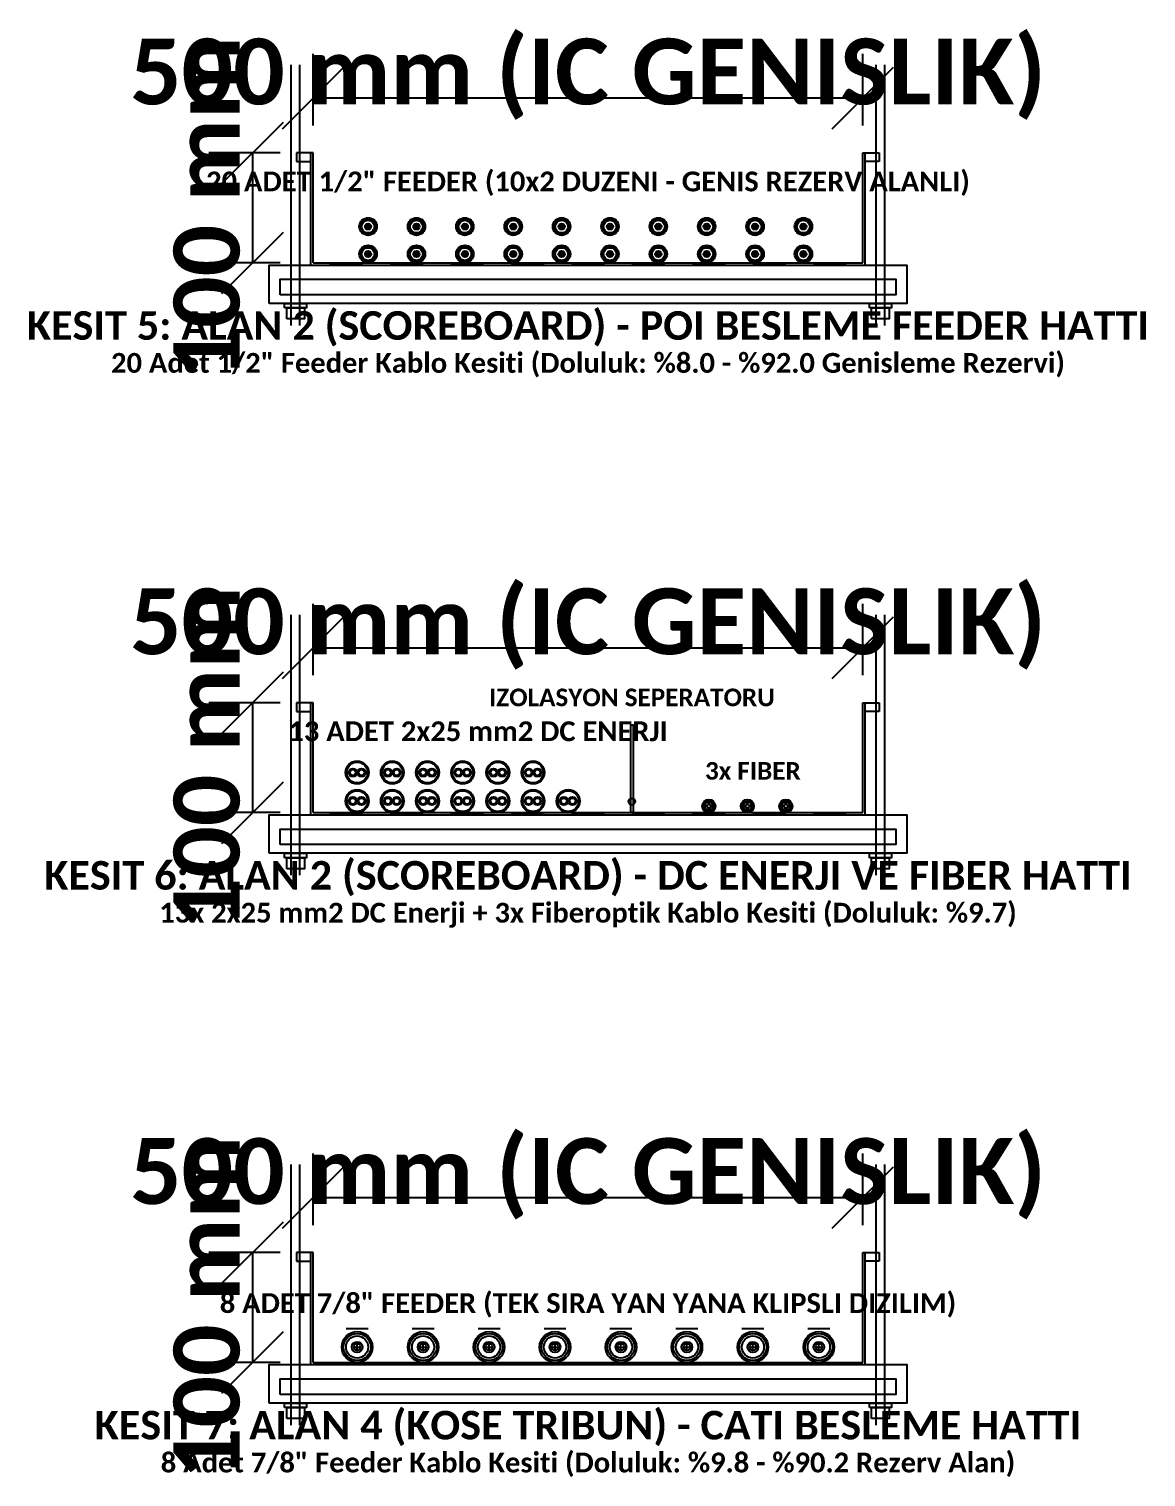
# Model space of a CAD drawing. Header units: metres. Extents: x -1.21 to 1.28, y -0.6 to 4.8.
# Drawn here: x 0.041 to 1.058, y 0.646 to 1.963 of the extents above; entities that cross this region are included whole.
import ezdxf
from ezdxf.enums import TextEntityAlignment as Align

# ---------------------------------------------------------------- set-up
doc = ezdxf.new("R2010")
doc.units = ezdxf.units.M
for name, color, linetype in [('KBL_ENERJI_2X25', 7, 'CONTINUOUS'), ('KBL_ETIKET_BAG', 7, 'CONTINUOUS'), ('KBL_FEEDER_1_2', 7, 'CONTINUOUS'), ('KBL_FEEDER_7_8', 7, 'CONTINUOUS'), ('KBL_FIBER_OPTIK', 7, 'CONTINUOUS'), ('METIN_BILGI', 7, 'CONTINUOUS'), ('OLCULER', 1, 'CONTINUOUS'), ('TAVA_ASKI_KONSOL', 7, 'CONTINUOUS'), ('TAVA_DETAY_DELIK', 7, 'CONTINUOUS'), ('TAVA_PROFILI', 7, 'CONTINUOUS'), ('TAVA_SEPERATOR', 7, 'CONTINUOUS')]:
    doc.layers.add(name, color=color, linetype=linetype)
doc.styles.get("Standard").update_dxf_attribs({"font": 'calibrib.ttf'})

msp = doc.modelspace()

# ---------------------------------------------------------------- linework, layer by layer
at = {"layer": 'KBL_ENERJI_2X25'}
for centre, radius in [((0.34, 1.2865), 0.0105), ((0.34, 1.2865), 0.00945), ((0.372, 1.2865), 0.0105), ((0.372, 1.2865), 0.00945), ((0.404, 1.2865), 0.0105), ((0.404, 1.2865), 0.00945), ((0.436, 1.2865), 0.0105), ((0.436, 1.2865), 0.00945), ((0.468, 1.2865), 0.0105), ((0.468, 1.2865), 0.00945), ((0.5, 1.2865), 0.0105), ((0.5, 1.2865), 0.00945), ((0.33601, 1.2865), 0.00378), ((0.33601, 1.2865), 0.00265), ((0.34399, 1.2865), 0.00378), ((0.34399, 1.2865), 0.00265), ((0.36801, 1.2865), 0.00378), ((0.36801, 1.2865), 0.00265), ((0.37599, 1.2865), 0.00378), ((0.37599, 1.2865), 0.00265), ((0.40001, 1.2865), 0.00378), ((0.40001, 1.2865), 0.00265), ((0.40799, 1.2865), 0.00378), ((0.40799, 1.2865), 0.00265), ((0.43201, 1.2865), 0.00378), ((0.43201, 1.2865), 0.00265), ((0.43999, 1.2865), 0.00378), ((0.43999, 1.2865), 0.00265), ((0.46401, 1.2865), 0.00378), ((0.46401, 1.2865), 0.00265), ((0.47199, 1.2865), 0.00378), ((0.47199, 1.2865), 0.00265), ((0.49601, 1.2865), 0.00378), ((0.49601, 1.2865), 0.00265), ((0.50399, 1.2865), 0.00378), ((0.50399, 1.2865), 0.00265), ((0.34, 1.2605), 0.0105), ((0.34, 1.2605), 0.00945), ((0.33601, 1.2605), 0.00378), ((0.34399, 1.2605), 0.00378), ((0.372, 1.2605), 0.0105), ((0.372, 1.2605), 0.00945), ((0.36801, 1.2605), 0.00378), ((0.37599, 1.2605), 0.00378), ((0.404, 1.2605), 0.0105), ((0.404, 1.2605), 0.00945), ((0.40001, 1.2605), 0.00378), ((0.40799, 1.2605), 0.00378), ((0.436, 1.2605), 0.0105), ((0.436, 1.2605), 0.00945), ((0.43201, 1.2605), 0.00378), ((0.43999, 1.2605), 0.00378), ((0.468, 1.2605), 0.0105), ((0.468, 1.2605), 0.00945), ((0.46401, 1.2605), 0.00378), ((0.47199, 1.2605), 0.00378), ((0.5, 1.2605), 0.0105), ((0.5, 1.2605), 0.00945), ((0.49601, 1.2605), 0.00378), ((0.50399, 1.2605), 0.00378), ((0.532, 1.2605), 0.0105), ((0.532, 1.2605), 0.00945), ((0.52801, 1.2605), 0.00378), ((0.53599, 1.2605), 0.00378), ((0.33601, 1.2605), 0.00265), ((0.34399, 1.2605), 0.00265), ((0.36801, 1.2605), 0.00265), ((0.37599, 1.2605), 0.00265), ((0.40001, 1.2605), 0.00265), ((0.40799, 1.2605), 0.00265), ((0.43201, 1.2605), 0.00265), ((0.43999, 1.2605), 0.00265), ((0.46401, 1.2605), 0.00265), ((0.47199, 1.2605), 0.00265), ((0.49601, 1.2605), 0.00265), ((0.50399, 1.2605), 0.00265), ((0.52801, 1.2605), 0.00265), ((0.53599, 1.2605), 0.00265)]:
    msp.add_circle(centre, radius, dxfattribs=at)
at = {"layer": 'KBL_ETIKET_BAG'}
for p, q in [((0.33, 0.781), (0.35, 0.781)), ((0.39, 0.781), (0.41, 0.781)), ((0.45, 0.781), (0.47, 0.781)), ((0.51, 0.781), (0.53, 0.781)), ((0.57, 0.781), (0.59, 0.781)), ((0.63, 0.781), (0.65, 0.781)), ((0.69, 0.781), (0.71, 0.781)), ((0.75, 0.781), (0.77, 0.781))]:
    msp.add_line(p, q, dxfattribs=at)
at = {"layer": 'KBL_FEEDER_1_2'}
for p, q in [((0.348, 1.783), (0.352, 1.783)), ((0.35, 1.781), (0.35, 1.785)), ((0.392, 1.783), (0.396, 1.783)), ((0.394, 1.781), (0.394, 1.785)), ((0.436, 1.783), (0.44, 1.783)), ((0.438, 1.781), (0.438, 1.785)), ((0.48, 1.783), (0.484, 1.783)), ((0.482, 1.781), (0.482, 1.785)), ((0.524, 1.783), (0.528, 1.783)), ((0.526, 1.781), (0.526, 1.785)), ((0.568, 1.783), (0.572, 1.783)), ((0.57, 1.781), (0.57, 1.785)), ((0.612, 1.783), (0.616, 1.783)), ((0.614, 1.781), (0.614, 1.785)), ((0.656, 1.783), (0.66, 1.783)), ((0.658, 1.781), (0.658, 1.785)), ((0.7, 1.783), (0.704, 1.783)), ((0.702, 1.781), (0.702, 1.785)), ((0.744, 1.783), (0.748, 1.783)), ((0.746, 1.781), (0.746, 1.785)), ((0.348, 1.758), (0.352, 1.758)), ((0.35, 1.756), (0.35, 1.76)), ((0.392, 1.758), (0.396, 1.758)), ((0.394, 1.756), (0.394, 1.76)), ((0.436, 1.758), (0.44, 1.758)), ((0.438, 1.756), (0.438, 1.76)), ((0.48, 1.758), (0.484, 1.758)), ((0.482, 1.756), (0.482, 1.76)), ((0.524, 1.758), (0.528, 1.758)), ((0.526, 1.756), (0.526, 1.76)), ((0.568, 1.758), (0.572, 1.758)), ((0.57, 1.756), (0.57, 1.76)), ((0.612, 1.758), (0.616, 1.758)), ((0.614, 1.756), (0.614, 1.76)), ((0.656, 1.758), (0.66, 1.758)), ((0.658, 1.756), (0.658, 1.76)), ((0.7, 1.758), (0.704, 1.758)), ((0.702, 1.756), (0.702, 1.76)), ((0.744, 1.758), (0.748, 1.758)), ((0.746, 1.756), (0.746, 1.76))]:
    msp.add_line(p, q, dxfattribs=at)
for centre, radius in [((0.35, 1.783), 0.008), ((0.394, 1.783), 0.008), ((0.438, 1.783), 0.008), ((0.482, 1.783), 0.008), ((0.526, 1.783), 0.008), ((0.57, 1.783), 0.008), ((0.614, 1.783), 0.008), ((0.658, 1.783), 0.008), ((0.702, 1.783), 0.008), ((0.746, 1.783), 0.008), ((0.35, 1.783), 0.00704), ((0.35, 1.783), 0.00576), ((0.35, 1.783), 0.0028), ((0.35, 1.783), 0.00176), ((0.394, 1.783), 0.00704), ((0.394, 1.783), 0.00576), ((0.394, 1.783), 0.0028), ((0.394, 1.783), 0.00176), ((0.438, 1.783), 0.00704), ((0.438, 1.783), 0.00576), ((0.438, 1.783), 0.0028), ((0.438, 1.783), 0.00176), ((0.482, 1.783), 0.00704), ((0.482, 1.783), 0.00576), ((0.482, 1.783), 0.0028), ((0.482, 1.783), 0.00176), ((0.526, 1.783), 0.00704), ((0.526, 1.783), 0.00576), ((0.526, 1.783), 0.0028), ((0.526, 1.783), 0.00176), ((0.57, 1.783), 0.00704), ((0.57, 1.783), 0.00576), ((0.57, 1.783), 0.0028), ((0.57, 1.783), 0.00176), ((0.614, 1.783), 0.00704), ((0.614, 1.783), 0.00576), ((0.614, 1.783), 0.0028), ((0.614, 1.783), 0.00176), ((0.658, 1.783), 0.00704), ((0.658, 1.783), 0.00576), ((0.658, 1.783), 0.0028), ((0.658, 1.783), 0.00176), ((0.702, 1.783), 0.00704), ((0.702, 1.783), 0.00576), ((0.702, 1.783), 0.0028), ((0.702, 1.783), 0.00176), ((0.746, 1.783), 0.00704), ((0.746, 1.783), 0.00576), ((0.746, 1.783), 0.0028), ((0.746, 1.783), 0.00176), ((0.35, 1.758), 0.008), ((0.35, 1.758), 0.00704), ((0.394, 1.758), 0.008), ((0.394, 1.758), 0.00704), ((0.438, 1.758), 0.008), ((0.438, 1.758), 0.00704), ((0.482, 1.758), 0.008), ((0.482, 1.758), 0.00704), ((0.526, 1.758), 0.008), ((0.526, 1.758), 0.00704), ((0.57, 1.758), 0.008), ((0.57, 1.758), 0.00704), ((0.614, 1.758), 0.008), ((0.614, 1.758), 0.00704), ((0.658, 1.758), 0.008), ((0.658, 1.758), 0.00704), ((0.702, 1.758), 0.008), ((0.702, 1.758), 0.00704), ((0.746, 1.758), 0.008), ((0.746, 1.758), 0.00704), ((0.35, 1.758), 0.00576), ((0.35, 1.758), 0.0028), ((0.35, 1.758), 0.00176), ((0.394, 1.758), 0.00576), ((0.394, 1.758), 0.0028), ((0.394, 1.758), 0.00176), ((0.438, 1.758), 0.00576), ((0.438, 1.758), 0.0028), ((0.438, 1.758), 0.00176), ((0.482, 1.758), 0.00576), ((0.482, 1.758), 0.0028), ((0.482, 1.758), 0.00176), ((0.526, 1.758), 0.00576), ((0.526, 1.758), 0.0028), ((0.526, 1.758), 0.00176), ((0.57, 1.758), 0.00576), ((0.57, 1.758), 0.0028), ((0.57, 1.758), 0.00176), ((0.614, 1.758), 0.00576), ((0.614, 1.758), 0.0028), ((0.614, 1.758), 0.00176), ((0.658, 1.758), 0.00576), ((0.658, 1.758), 0.0028), ((0.658, 1.758), 0.00176), ((0.702, 1.758), 0.00576), ((0.702, 1.758), 0.0028), ((0.702, 1.758), 0.00176), ((0.746, 1.758), 0.00576), ((0.746, 1.758), 0.0028), ((0.746, 1.758), 0.00176)]:
    msp.add_circle(centre, radius, dxfattribs=at)
at = {"layer": 'KBL_FEEDER_7_8'}
for p, q in [((0.3365, 0.764), (0.3435, 0.764)), ((0.34, 0.7605), (0.34, 0.7675)), ((0.3965, 0.764), (0.4035, 0.764)), ((0.4, 0.7605), (0.4, 0.7675)), ((0.4565, 0.764), (0.4635, 0.764)), ((0.46, 0.7605), (0.46, 0.7675)), ((0.5165, 0.764), (0.5235, 0.764)), ((0.52, 0.7605), (0.52, 0.7675)), ((0.5765, 0.764), (0.5835, 0.764)), ((0.58, 0.7605), (0.58, 0.7675)), ((0.6365, 0.764), (0.6435, 0.764)), ((0.64, 0.7605), (0.64, 0.7675)), ((0.6965, 0.764), (0.7035, 0.764)), ((0.7, 0.7605), (0.7, 0.7675)), ((0.7565, 0.764), (0.7635, 0.764)), ((0.76, 0.7605), (0.76, 0.7675))]:
    msp.add_line(p, q, dxfattribs=at)
for centre, radius in [((0.34, 0.764), 0.014), ((0.4, 0.764), 0.014), ((0.46, 0.764), 0.014), ((0.52, 0.764), 0.014), ((0.58, 0.764), 0.014), ((0.64, 0.764), 0.014), ((0.7, 0.764), 0.014), ((0.76, 0.764), 0.014), ((0.34, 0.764), 0.01232), ((0.34, 0.764), 0.01008), ((0.34, 0.764), 0.0049), ((0.34, 0.764), 0.00308), ((0.4, 0.764), 0.01232), ((0.4, 0.764), 0.01008), ((0.4, 0.764), 0.0049), ((0.4, 0.764), 0.00308), ((0.46, 0.764), 0.01232), ((0.46, 0.764), 0.01008), ((0.46, 0.764), 0.0049), ((0.46, 0.764), 0.00308), ((0.52, 0.764), 0.01232), ((0.52, 0.764), 0.01008), ((0.52, 0.764), 0.0049), ((0.52, 0.764), 0.00308), ((0.58, 0.764), 0.01232), ((0.58, 0.764), 0.01008), ((0.58, 0.764), 0.0049), ((0.58, 0.764), 0.00308), ((0.64, 0.764), 0.01232), ((0.64, 0.764), 0.01008), ((0.64, 0.764), 0.0049), ((0.64, 0.764), 0.00308), ((0.7, 0.764), 0.01232), ((0.7, 0.764), 0.01008), ((0.7, 0.764), 0.0049), ((0.7, 0.764), 0.00308), ((0.76, 0.764), 0.01232), ((0.76, 0.764), 0.01008), ((0.76, 0.764), 0.0049), ((0.76, 0.764), 0.00308)]:
    msp.add_circle(centre, radius, dxfattribs=at)
at = {"layer": 'KBL_FIBER_OPTIK'}
for centre, radius in [((0.66, 1.256), 0.006), ((0.66, 1.256), 0.0051), ((0.66, 1.256), 0.0039), ((0.6573, 1.256), 0.00072), ((0.66, 1.256), 0.00168), ((0.66, 1.2587), 0.00072), ((0.66, 1.2533), 0.00072), ((0.6627, 1.256), 0.00072), ((0.695, 1.256), 0.006), ((0.695, 1.256), 0.0051), ((0.695, 1.256), 0.0039), ((0.6923, 1.256), 0.00072), ((0.695, 1.256), 0.00168), ((0.695, 1.2587), 0.00072), ((0.695, 1.2533), 0.00072), ((0.6977, 1.256), 0.00072), ((0.73, 1.256), 0.006), ((0.73, 1.256), 0.0051), ((0.73, 1.256), 0.0039), ((0.7273, 1.256), 0.00072), ((0.73, 1.256), 0.00168), ((0.73, 1.2587), 0.00072), ((0.73, 1.2533), 0.00072), ((0.7327, 1.256), 0.00072)]:
    msp.add_circle(centre, radius, dxfattribs=at)
at = {"layer": 'OLCULER'}
for p, q in [((0.3, 1.875), (0.3, 1.94)), ((0.8, 1.875), (0.8, 1.94)), ((0.272, 1.872), (0.328, 1.928)), ((0.772, 1.872), (0.828, 1.928)), ((0.3, 1.9), (0.8, 1.9)), ((0.217, 1.822), (0.273, 1.878)), ((0.27, 1.85), (0.205, 1.85)), ((0.245, 1.75), (0.245, 1.85)), ((0.217, 1.722), (0.273, 1.778)), ((0.27, 1.75), (0.205, 1.75)), ((0.3, 1.375), (0.3, 1.44)), ((0.8, 1.375), (0.8, 1.44)), ((0.272, 1.372), (0.328, 1.428)), ((0.772, 1.372), (0.828, 1.428)), ((0.3, 1.4), (0.8, 1.4)), ((0.217, 1.322), (0.273, 1.378)), ((0.27, 1.35), (0.205, 1.35)), ((0.245, 1.25), (0.245, 1.35)), ((0.217, 1.222), (0.273, 1.278)), ((0.27, 1.25), (0.205, 1.25)), ((0.3, 0.875), (0.3, 0.94)), ((0.8, 0.875), (0.8, 0.94)), ((0.272, 0.872), (0.328, 0.928)), ((0.772, 0.872), (0.828, 0.928)), ((0.3, 0.9), (0.8, 0.9)), ((0.217, 0.822), (0.273, 0.878)), ((0.27, 0.85), (0.205, 0.85)), ((0.245, 0.75), (0.245, 0.85)), ((0.217, 0.722), (0.273, 0.778)), ((0.27, 0.75), (0.205, 0.75))]:
    msp.add_line(p, q, dxfattribs=at)
at = {"layer": 'TAVA_ASKI_KONSOL'}
for p, q in [((0.28, 1.693), (0.28, 1.93)), ((0.288, 1.693), (0.288, 1.93)), ((0.812, 1.693), (0.812, 1.93)), ((0.82, 1.693), (0.82, 1.93)), ((0.28, 1.193), (0.28, 1.43)), ((0.288, 1.193), (0.288, 1.43)), ((0.812, 1.193), (0.812, 1.43)), ((0.82, 1.193), (0.82, 1.43)), ((0.28, 0.693), (0.28, 0.93)), ((0.288, 0.693), (0.288, 0.93)), ((0.812, 0.693), (0.812, 0.93)), ((0.82, 0.693), (0.82, 0.93))]:
    msp.add_line(p, q, dxfattribs=at)
for points in [[(0.26, 1.713), (0.26, 1.748), (0.84, 1.748), (0.84, 1.713)], [(0.27, 1.721), (0.27, 1.735), (0.83, 1.735), (0.83, 1.721)], [(0.274, 1.709), (0.274, 1.713), (0.294, 1.713), (0.294, 1.709)], [(0.806, 1.709), (0.806, 1.713), (0.826, 1.713), (0.826, 1.709)], [(0.276, 1.699), (0.276, 1.709), (0.292, 1.709), (0.292, 1.699)], [(0.808, 1.699), (0.808, 1.709), (0.824, 1.709), (0.824, 1.699)], [(0.26, 1.213), (0.26, 1.248), (0.84, 1.248), (0.84, 1.213)], [(0.27, 1.221), (0.27, 1.235), (0.83, 1.235), (0.83, 1.221)], [(0.274, 1.209), (0.274, 1.213), (0.294, 1.213), (0.294, 1.209)], [(0.806, 1.209), (0.806, 1.213), (0.826, 1.213), (0.826, 1.209)], [(0.276, 1.199), (0.276, 1.209), (0.292, 1.209), (0.292, 1.199)], [(0.808, 1.199), (0.808, 1.209), (0.824, 1.209), (0.824, 1.199)], [(0.26, 0.713), (0.26, 0.748), (0.84, 0.748), (0.84, 0.713)], [(0.27, 0.721), (0.27, 0.735), (0.83, 0.735), (0.83, 0.721)], [(0.274, 0.709), (0.274, 0.713), (0.294, 0.713), (0.294, 0.709)], [(0.806, 0.709), (0.806, 0.713), (0.826, 0.713), (0.826, 0.709)], [(0.276, 0.699), (0.276, 0.709), (0.292, 0.709), (0.292, 0.699)], [(0.808, 0.699), (0.808, 0.709), (0.824, 0.709), (0.824, 0.699)]]:
    msp.add_lwpolyline(points, close=True, dxfattribs=at)
at = {"layer": 'TAVA_DETAY_DELIK'}
for p, q in [((0.315, 1.749), (0.345, 1.749)), ((0.37, 1.749), (0.4, 1.749)), ((0.425, 1.749), (0.455, 1.749)), ((0.48, 1.749), (0.51, 1.749)), ((0.535, 1.749), (0.565, 1.749)), ((0.59, 1.749), (0.62, 1.749)), ((0.645, 1.749), (0.675, 1.749)), ((0.7, 1.749), (0.73, 1.749)), ((0.755, 1.749), (0.785, 1.749)), ((0.315, 1.249), (0.345, 1.249)), ((0.37, 1.249), (0.4, 1.249)), ((0.425, 1.249), (0.455, 1.249)), ((0.48, 1.249), (0.51, 1.249)), ((0.535, 1.249), (0.565, 1.249)), ((0.59, 1.249), (0.62, 1.249)), ((0.645, 1.249), (0.675, 1.249)), ((0.7, 1.249), (0.73, 1.249)), ((0.755, 1.249), (0.785, 1.249)), ((0.315, 0.749), (0.345, 0.749)), ((0.37, 0.749), (0.4, 0.749)), ((0.425, 0.749), (0.455, 0.749)), ((0.48, 0.749), (0.51, 0.749)), ((0.535, 0.749), (0.565, 0.749)), ((0.59, 0.749), (0.62, 0.749)), ((0.645, 0.749), (0.675, 0.749)), ((0.7, 0.749), (0.73, 0.749)), ((0.755, 0.749), (0.785, 0.749))]:
    msp.add_line(p, q, dxfattribs=at)
at = {"layer": 'TAVA_PROFILI'}
for p, q in [((0.3, 1.85), (0.285, 1.85)), ((0.285, 1.85), (0.285, 1.842)), ((0.298, 1.748), (0.298, 1.85)), ((0.3, 1.75), (0.3, 1.85)), ((0.8, 1.75), (0.8, 1.85)), ((0.8, 1.85), (0.815, 1.85)), ((0.802, 1.748), (0.802, 1.85)), ((0.815, 1.85), (0.815, 1.842)), ((0.285, 1.842), (0.298, 1.842)), ((0.815, 1.842), (0.802, 1.842)), ((0.298, 1.748), (0.802, 1.748)), ((0.3, 1.75), (0.8, 1.75)), ((0.3, 1.35), (0.285, 1.35)), ((0.285, 1.35), (0.285, 1.342)), ((0.298, 1.248), (0.298, 1.35)), ((0.3, 1.25), (0.3, 1.35)), ((0.8, 1.25), (0.8, 1.35)), ((0.8, 1.35), (0.815, 1.35)), ((0.802, 1.248), (0.802, 1.35)), ((0.815, 1.35), (0.815, 1.342)), ((0.285, 1.342), (0.298, 1.342)), ((0.815, 1.342), (0.802, 1.342)), ((0.298, 1.248), (0.802, 1.248)), ((0.3, 1.25), (0.8, 1.25)), ((0.3, 0.85), (0.285, 0.85)), ((0.285, 0.85), (0.285, 0.842)), ((0.298, 0.748), (0.298, 0.85)), ((0.3, 0.75), (0.3, 0.85)), ((0.8, 0.75), (0.8, 0.85)), ((0.8, 0.85), (0.815, 0.85)), ((0.802, 0.748), (0.802, 0.85)), ((0.815, 0.85), (0.815, 0.842)), ((0.285, 0.842), (0.298, 0.842)), ((0.815, 0.842), (0.802, 0.842)), ((0.298, 0.748), (0.802, 0.748)), ((0.3, 0.75), (0.8, 0.75))]:
    msp.add_line(p, q, dxfattribs=at)
at = {"layer": 'TAVA_SEPERATOR'}
msp.add_line((0.575, 1.25), (0.605, 1.25), dxfattribs=at)
msp.add_lwpolyline([(0.589, 1.25), (0.589, 1.33), (0.591, 1.33), (0.591, 1.25)], close=True, dxfattribs=at)
msp.add_circle((0.59, 1.26), 0.003, dxfattribs=at)

# ---------------------------------------------------------------- texts
at = {"layer": 'METIN_BILGI'}
for s, height, p in [('20 ADET 1/2" FEEDER (10x2 DUZENI - GENIS REZERV ALANLI)', 0.018, (0.55, 1.815)), ('KESIT 5: ALAN 2 (SCOREBOARD) - POI BESLEME FEEDER HATTI', 0.026, (0.55, 1.68)), ('20 Adet 1/2" Feeder Kablo Kesiti (Doluluk: %8.0 - %92.0 Genisleme Rezervi)', 0.018, (0.55, 1.65)), ('13 ADET 2x25 mm2 DC ENERJI', 0.018, (0.45, 1.315)), ('3x FIBER', 0.016, (0.7, 1.28)), ('KESIT 6: ALAN 2 (SCOREBOARD) - DC ENERJI VE FIBER HATTI', 0.026, (0.55, 1.18)), ('13x 2x25 mm2 DC Enerji + 3x Fiberoptik Kablo Kesiti (Doluluk: %9.7)', 0.018, (0.55, 1.15)), ('8 ADET 7/8" FEEDER (TEK SIRA YAN YANA KLIPSLI DIZILIM)', 0.018, (0.55, 0.795)), ('KESIT 7: ALAN 4 (KOSE TRIBUN) - CATI BESLEME HATTI', 0.026, (0.55, 0.68)), ('8 Adet 7/8" Feeder Kablo Kesiti (Doluluk: %9.8 - %90.2 Rezerv Alan)', 0.018, (0.55, 0.65))]:
    msp.add_text(s, height=height, dxfattribs=at).set_placement(p, align=Align.CENTER)
at = {"layer": 'OLCULER'}
for p in [(0.55, 1.924), (0.55, 1.424), (0.55, 0.924)]:
    msp.add_text('500 mm (IC GENISLIK)', height=0.06, dxfattribs=at).set_placement(p, align=Align.MIDDLE_CENTER)
for p in [(0.203, 1.8), (0.203, 1.3), (0.203, 0.8)]:
    msp.add_text('100 mm', height=0.06, rotation=90, dxfattribs=at).set_placement(p, align=Align.MIDDLE_CENTER)
at = {"layer": 'TAVA_SEPERATOR'}
msp.add_text('IZOLASYON SEPERATORU', height=0.016, dxfattribs=at).set_placement((0.59, 1.342), align=Align.BOTTOM_CENTER)

doc.saveas('drawing.dxf')
